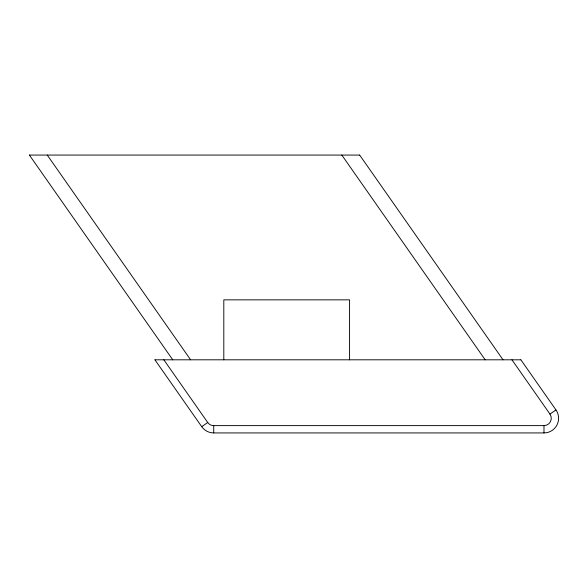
<?xml version="1.0" encoding="UTF-8"?>
<svg xmlns="http://www.w3.org/2000/svg" width="588" height="588" viewBox="0 0 588 588"><rect width="100%" height="100%" fill="white"/><g stroke="black" fill="none" stroke-linecap="round" stroke-linejoin="round"><path stroke-width="0.88" d="M154.901 359.805L201.735 426.69L207.726 422.5A7.313 7.313 0 0 0 213.716 425.616L543.981 425.616A7.313 7.313 0 0 0 549.971 414.106L555.961 409.917L520.88 359.805M29.459 155.07L359.613 155.07M155.004 359.805L520.777 359.805M201.735 426.69A14.626 14.626 0 0 0 213.716 432.93L543.981 432.93A14.626 14.626 0 0 0 555.961 409.917M511.95 359.805L549.971 414.106M359.672 155.07L503.027 359.805M341.819 155.07L485.173 359.805M47.253 155.07L190.608 359.805M29.4 155.07L172.754 359.805M163.832 359.805L207.726 422.5M543.981 425.616L543.981 432.93M349.573 359.805L349.573 299.851L223.808 299.851L223.808 359.805M213.716 425.616L213.716 432.93"/></g></svg>
